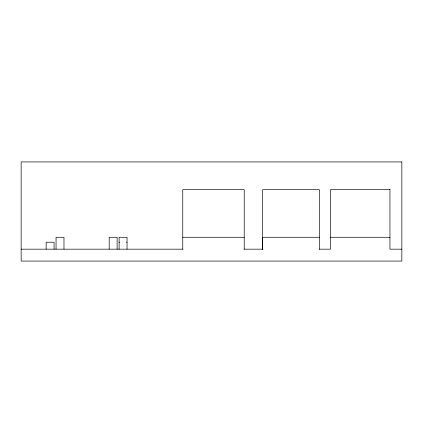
<?xml version="1.0" encoding="UTF-8"?>
<svg xmlns="http://www.w3.org/2000/svg" width="423" height="423" viewBox="0 0 423 423"><rect width="100%" height="100%" fill="white"/><g stroke="black" fill="none" stroke-linecap="round" stroke-linejoin="round"><path stroke-width="0.63" d="M389.953 189.689L330.469 189.689L330.469 249.173L319.233 249.173M182.752 237.277L244.219 237.277M319.365 237.277L262.678 237.277L262.678 249.173M330.469 237.277L389.953 237.277M119.101 242.231L119.63 242.231M126.503 242.231L127.032 242.231M21.15 249.173L183.08 249.173M243.886 249.173L263.053 249.173M401.85 249.173L389.953 249.173L389.953 189.028M319.365 249.173L319.365 189.689L262.604 189.689L262.604 249.173M244.219 249.173L244.219 189.689L182.752 189.689L182.752 249.173M127.032 249.173L127.032 237.277L119.101 237.277L119.101 249.173M117.118 249.173L117.118 237.277L109.187 237.277L109.187 249.173M63.979 249.173L63.979 237.277L56.048 237.277L56.048 249.173M54.065 249.173L54.065 242.231L46.133 242.231L46.133 249.173M401.85 161.93L21.15 161.93L21.15 261.07L401.85 261.07L401.85 161.93"/></g></svg>
